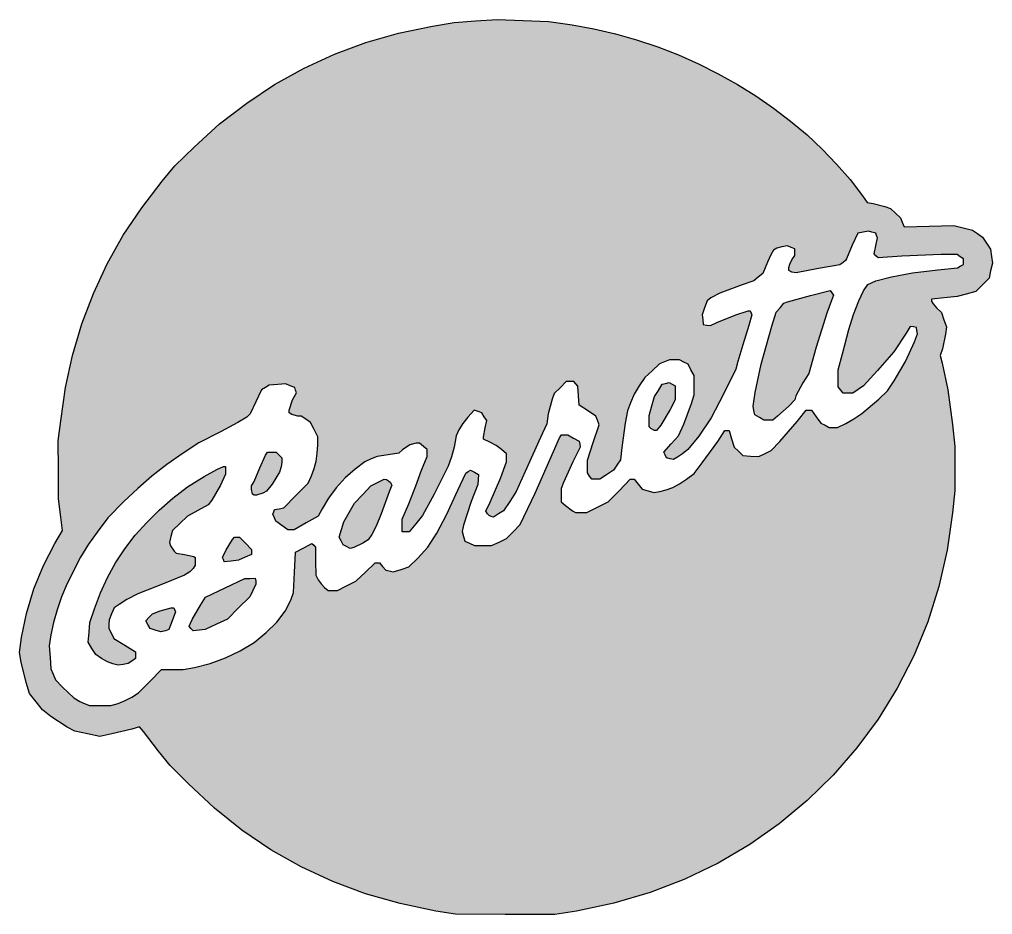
# Model space of a CAD drawing. Header units: inches. Extents: x 0.29 to 5.75, y 0.17 to 2.06.
# Drawn here: x 0.292 to 2.224, y 0.17 to 1.947 of the extents above; entities that cross this region are included whole.
import ezdxf

# ---------------------------------------------------------------- set-up
doc = ezdxf.new("R2010")
doc.units = ezdxf.units.IN
doc.header["$MEASUREMENT"] = 0
doc.layers.add('Vector Picture Geometry', color=6, linetype='Continuous', lineweight=0)

msp = doc.modelspace()

# ---------------------------------------------------------------- hatches: boundary and pattern name
at = {"layer": 'Vector Picture Geometry', "true_color": 0x132449}
h = msp.add_hatch(color=158, dxfattribs=at)
h.dxf.hatch_style = 1
h.paths.add_polyline_path([(0.4881, 0.589), (0.5022, 0.5947), (0.5154, 0.6017), (0.5285, 0.6102), (0.5516, 0.6332), (0.5742, 0.6563), (0.5958, 0.6563), (0.6174, 0.6563), (0.64, 0.6605), (0.671, 0.668), (0.7016, 0.6793), (0.7308, 0.6934), (0.758, 0.7103), (0.782, 0.7296), (0.8032, 0.7503), (0.8196, 0.7719), (0.8309, 0.7941), (0.8366, 0.8091), (0.8385, 0.8491), (0.8403, 0.889), (0.8568, 0.898), (0.8728, 0.9065), (0.8765, 0.9032), (0.8798, 0.8994), (0.8803, 0.8716), (0.8808, 0.8434), (0.8855, 0.8345), (0.8911, 0.8265), (0.8977, 0.8194), (0.9052, 0.8133), (0.9146, 0.8133), (0.9236, 0.8133), (0.9419, 0.8223), (0.9598, 0.8317), (0.9791, 0.8495), (0.9983, 0.8679), (1.0026, 0.8679), (1.0068, 0.8679), (1.0129, 0.8608), (1.0195, 0.8538), (1.0266, 0.8524), (1.0341, 0.8505), (1.0501, 0.8552), (1.0656, 0.8599), (1.0835, 0.8773), (1.1028, 0.8994), (1.1211, 0.9271), (1.1404, 0.9634), (1.1629, 1.0123), (1.1785, 1.0461), (1.1832, 1.0494), (1.1879, 1.0522), (1.1959, 1.048), (1.2034, 1.0433), (1.2029, 1.0334), (1.2025, 1.0236), (1.1893, 0.9902), (1.1738, 0.9431), (1.1714, 0.93), (1.1738, 0.9206), (1.1766, 0.9112), (1.186, 0.9069), (1.1959, 0.9022), (1.2128, 0.9022), (1.2293, 0.9022), (1.2443, 0.9093), (1.2594, 0.9163), (1.273, 0.9304), (1.2866, 0.9441), (1.3158, 1.0066), (1.3525, 1.0894), (1.3647, 1.1162), (1.3685, 1.1223), (1.3746, 1.1223), (1.3807, 1.1223), (1.3924, 1.1157), (1.4037, 1.1096), (1.4047, 1.1035), (1.4056, 1.0979), (1.391, 1.0687), (1.3722, 1.0273), (1.368, 1.016), (1.368, 1.0024), (1.368, 0.9892), (1.376, 0.9817), (1.3901, 0.9713), (1.3962, 0.9681), (1.4075, 0.9681), (1.4188, 0.9681), (1.4399, 0.9784), (1.4611, 0.9892), (1.4827, 1.0113), (1.5044, 1.0339), (1.5086, 1.0339), (1.5124, 1.0339), (1.5204, 1.024), (1.5284, 1.0141), (1.5401, 1.0109), (1.5519, 1.0076), (1.5636, 1.0094), (1.5763, 1.0127), (1.5895, 1.0179), (1.6027, 1.025), (1.6163, 1.0339), (1.6314, 1.0457), (1.6478, 1.0663), (1.6784, 1.1087), (1.6925, 1.1308), (1.6972, 1.1308), (1.7014, 1.1308), (1.7061, 1.1143), (1.7108, 1.0979), (1.7198, 1.0899), (1.7282, 1.0814), (1.7437, 1.08), (1.7597, 1.079), (1.7724, 1.0852), (1.7847, 1.0913), (1.8016, 1.1087), (1.8364, 1.1486), (1.8543, 1.1712), (1.8594, 1.1712), (1.8646, 1.1712), (1.874, 1.1581), (1.8834, 1.1454), (1.8914, 1.1411), (1.8999, 1.1369), (1.9079, 1.1369), (1.9159, 1.1369), (1.9328, 1.1449), (1.9488, 1.1538), (1.9648, 1.1646), (1.9982, 1.1933), (2.0151, 1.2098), (2.0287, 1.2295), (2.0513, 1.2681), (2.0692, 1.3071), (2.0748, 1.3227), (2.0739, 1.3292), (2.0729, 1.3353), (2.0668, 1.3363), (2.0602, 1.3372), (2.0523, 1.3241), (2.0283, 1.2869), (1.9958, 1.2498), (1.9676, 1.2192), (1.9573, 1.2121), (1.9464, 1.2051), (1.937, 1.2046), (1.9276, 1.2046), (1.9225, 1.2107), (1.9173, 1.2173), (1.9173, 1.2342), (1.9173, 1.2512), (1.9262, 1.2831), (1.9389, 1.3311), (1.9479, 1.3612), (1.9582, 1.388), (1.9676, 1.4082), (1.9761, 1.4205), (1.9925, 1.428), (2.0231, 1.436), (2.065, 1.4435), (2.1153, 1.4496), (2.1543, 1.4539), (2.1599, 1.4572), (2.1661, 1.46), (2.1661, 1.4656), (2.1661, 1.4713), (2.1595, 1.4755), (2.1534, 1.4802), (2.1219, 1.4802), (2.0438, 1.4769), (1.9968, 1.4736), (1.9925, 1.4774), (1.9888, 1.4816), (1.9921, 1.4976), (1.9954, 1.5131), (1.9935, 1.5178), (1.9921, 1.5225), (1.9845, 1.5244), (1.9775, 1.5263), (1.9671, 1.5244), (1.9568, 1.5225), (1.9455, 1.4985), (1.9342, 1.4717), (1.9323, 1.4684), (1.9276, 1.4642), (1.9206, 1.4595), (1.8782, 1.4525), (1.834, 1.444), (1.8256, 1.4454), (1.8199, 1.4487), (1.8199, 1.4543), (1.8218, 1.4609), (1.8256, 1.4694), (1.8312, 1.4783), (1.8312, 1.4849), (1.8312, 1.4915), (1.8242, 1.4943), (1.8166, 1.4971), (1.8054, 1.4952), (1.7959, 1.4929), (1.7894, 1.4887), (1.7837, 1.4797), (1.7771, 1.4647), (1.7677, 1.4426), (1.7588, 1.4355), (1.7499, 1.428), (1.7268, 1.42), (1.6826, 1.4035), (1.6647, 1.3941), (1.6572, 1.3885), (1.6525, 1.3744), (1.6478, 1.3603), (1.6488, 1.3509), (1.6497, 1.3415), (1.6567, 1.3401), (1.6638, 1.3391), (1.6765, 1.3452), (1.7146, 1.3607), (1.7386, 1.3683), (1.7428, 1.3683), (1.7447, 1.364), (1.7461, 1.3603), (1.74, 1.3391), (1.7282, 1.301), (1.7184, 1.2681), (1.7141, 1.2526), (1.6897, 1.2032), (1.6652, 1.1562), (1.6412, 1.1195), (1.6191, 1.0932), (1.6088, 1.0842), (1.5989, 1.0776), (1.5904, 1.0734), (1.5839, 1.0748), (1.5768, 1.0767), (1.574, 1.0823), (1.5712, 1.088), (1.5857, 1.1044), (1.6008, 1.1204), (1.6111, 1.1435), (1.6266, 1.1844), (1.6314, 1.2018), (1.6314, 1.2211), (1.6314, 1.2399), (1.6252, 1.2512), (1.6196, 1.2625), (1.6111, 1.2667), (1.6027, 1.2709), (1.5928, 1.2709), (1.5824, 1.2709), (1.5726, 1.2672), (1.5627, 1.2629), (1.5481, 1.2493), (1.534, 1.2361), (1.5227, 1.2192), (1.5128, 1.2027), (1.5053, 1.1858), (1.4992, 1.1698), (1.495, 1.1454), (1.4884, 1.0969), (1.4856, 1.0729), (1.4785, 1.0621), (1.4715, 1.0518), (1.4578, 1.0428), (1.4442, 1.0339), (1.4362, 1.0339), (1.4287, 1.0339), (1.424, 1.04), (1.4197, 1.0466), (1.4197, 1.0593), (1.4197, 1.072), (1.4315, 1.1068), (1.4432, 1.1421), (1.4395, 1.151), (1.4362, 1.1595), (1.4197, 1.1703), (1.4037, 1.1811), (1.4023, 1.1999), (1.4009, 1.2187), (1.3971, 1.2234), (1.3929, 1.2281), (1.3854, 1.2281), (1.3779, 1.2281), (1.3661, 1.2159), (1.3539, 1.2041), (1.3497, 1.1933), (1.3421, 1.1637), (1.3393, 1.1439), (1.3266, 1.1167), (1.2965, 1.0494), (1.2786, 1.0094), (1.2659, 0.9902), (1.2532, 0.9713), (1.2434, 0.9652), (1.2335, 0.9591), (1.2288, 0.9601), (1.2246, 0.9619), (1.2213, 0.9657), (1.218, 0.9709), (1.2269, 0.9888), (1.2476, 1.0377), (1.2594, 1.0687), (1.2594, 1.0767), (1.2594, 1.0847), (1.2495, 1.0932), (1.2387, 1.1011), (1.2264, 1.1077), (1.2137, 1.1134), (1.2137, 1.1176), (1.217, 1.1364), (1.2203, 1.1505), (1.2151, 1.1581), (1.2104, 1.1656), (1.2029, 1.1684), (1.1949, 1.1712), (1.1827, 1.1576), (1.1724, 1.1444), (1.1648, 1.1322), (1.1592, 1.1204), (1.155, 1.0979), (1.1502, 1.0786), (1.1437, 1.0598), (1.1154, 1.0043), (1.0924, 0.9619), (1.0792, 0.9455), (1.0661, 0.9295), (1.059, 0.9295), (1.052, 0.9295), (1.052, 0.9422), (1.0524, 0.9549), (1.0656, 0.9855), (1.0792, 1.0207), (1.0905, 1.0522), (1.1018, 1.079), (1.1018, 1.0861), (1.1018, 1.0932), (1.0943, 1.0993), (1.0868, 1.1054), (1.0802, 1.1054), (1.0675, 1.1021), (1.0529, 1.0922), (1.0454, 1.0861), (1.0242, 1.0828), (1.0026, 1.0795), (0.9904, 1.0743), (0.9777, 1.0687), (0.9588, 1.0541), (0.9391, 1.0367), (0.9212, 1.017), (0.9057, 0.9963), (0.893, 0.9751), (0.8855, 0.961), (0.8615, 0.9474), (0.8375, 0.9337), (0.8314, 0.9337), (0.8253, 0.9337), (0.8135, 0.9422), (0.8013, 0.9511), (0.7985, 0.9577), (0.7952, 0.9648), (0.7971, 0.9695), (0.7985, 0.9737), (0.8079, 0.9756), (0.8173, 0.9775), (0.8413, 1.0019), (0.8653, 1.0264), (0.8723, 1.041), (0.8775, 1.0551), (0.8812, 1.0701), (0.8836, 1.0856), (0.8845, 1.1021), (0.8845, 1.1185), (0.8775, 1.1327), (0.8704, 1.1468), (0.861, 1.1533), (0.8516, 1.1595), (0.845, 1.1595), (0.8328, 1.1628), (0.8276, 1.1656), (0.8276, 1.1712), (0.8347, 1.1914), (0.8422, 1.2056), (0.8403, 1.2107), (0.8389, 1.2164), (0.83, 1.2197), (0.8215, 1.2234), (0.8051, 1.222), (0.7881, 1.2206), (0.7806, 1.2159), (0.7731, 1.2112), (0.7618, 1.1877), (0.7505, 1.1637), (0.7439, 1.1576), (0.7261, 1.1468), (0.6931, 1.1289), (0.6485, 1.1063), (0.6174, 1.0856), (0.585, 1.0631), (0.5553, 1.04), (0.5271, 1.016), (0.4998, 0.9897), (0.4679, 0.9577), (0.4467, 0.929), (0.4298, 0.905), (0.4138, 0.8796), (0.387, 0.827), (0.3762, 0.8006), (0.3672, 0.7748), (0.3602, 0.7494), (0.355, 0.7249), (0.3517, 0.7033), (0.3536, 0.6802), (0.355, 0.6577), (0.3592, 0.6469), (0.3639, 0.636), (0.3776, 0.6215), (0.4006, 0.6003), (0.4124, 0.5932), (0.4227, 0.5881), (0.4312, 0.5852), (0.4528, 0.5848), (0.474, 0.5848)], flags=16)
h.paths.add_polyline_path([(1.1192, 0.177), (1.0482, 0.1916), (0.9795, 0.2109), (0.9142, 0.2354), (0.8516, 0.2645), (0.7914, 0.2984), (0.734, 0.3374), (0.6795, 0.3811), (0.6273, 0.4301), (0.5916, 0.4658), (0.5685, 0.4945), (0.5384, 0.533), (0.5309, 0.5429), (0.5154, 0.5382), (0.4759, 0.5288), (0.4519, 0.5236), (0.4274, 0.5288), (0.4025, 0.534), (0.387, 0.542), (0.355, 0.5631), (0.3385, 0.5763), (0.3254, 0.5923), (0.3127, 0.6088), (0.3056, 0.6304), (0.2957, 0.6708), (0.2925, 0.6901), (0.2967, 0.7197), (0.3066, 0.7677), (0.3211, 0.8162), (0.34, 0.8627), (0.3625, 0.9065), (0.3776, 0.9323), (0.3738, 0.9638), (0.37, 0.9953), (0.37, 1.0527), (0.3696, 1.1106), (0.3743, 1.1501), (0.3837, 1.2159), (0.3978, 1.2799), (0.4161, 1.3424), (0.4392, 1.4026), (0.4665, 1.4614), (0.4984, 1.5183), (0.5351, 1.5728), (0.576, 1.626), (0.601, 1.6561), (0.6391, 1.6932), (0.6898, 1.7393), (0.7435, 1.7807), (0.7989, 1.8179), (0.8573, 1.8503), (0.9175, 1.8781), (0.98, 1.9011), (1.0449, 1.9194), (1.1122, 1.9336), (1.155, 1.9406), (1.1977, 1.9439), (1.2405, 1.9467), (1.2923, 1.9448), (1.3435, 1.943), (1.3896, 1.9359), (1.4324, 1.9284), (1.4752, 1.9185), (1.5175, 1.9063), (1.5594, 1.8922), (1.6003, 1.8766), (1.6403, 1.8588), (1.6793, 1.839), (1.7174, 1.8179), (1.7541, 1.7953), (1.7894, 1.7708), (1.8232, 1.745), (1.8557, 1.7177), (1.8858, 1.6895), (1.9145, 1.6598), (1.9413, 1.6288), (1.9657, 1.5968), (1.9751, 1.5832), (1.9869, 1.5813), (2.0099, 1.5752), (2.0217, 1.5714), (2.0311, 1.562), (2.041, 1.5531), (2.0447, 1.5442), (2.0485, 1.5348), (2.0979, 1.5366), (2.1473, 1.538), (2.1656, 1.5329), (2.1839, 1.5282), (2.1938, 1.5216), (2.2042, 1.5145), (2.2122, 1.5028), (2.2201, 1.4905), (2.222, 1.4764), (2.2239, 1.4628), (2.2201, 1.4477), (2.2169, 1.4332), (2.2037, 1.42), (2.1905, 1.4068), (2.1717, 1.4017), (2.1534, 1.3965), (2.1346, 1.3951), (2.1096, 1.3923), (2.103, 1.3913), (2.103, 1.3876), (2.1059, 1.3824), (2.1129, 1.3744), (2.1228, 1.365), (2.1275, 1.3504), (2.1327, 1.3363), (2.1308, 1.3217), (2.1247, 1.293), (2.12, 1.2794), (2.1242, 1.2643), (2.1355, 1.2112), (2.1444, 1.1425), (2.1491, 1.0988), (2.1491, 1.0551), (2.1491, 1.0118), (2.1444, 0.9676), (2.1341, 0.8933), (2.1176, 0.8209), (2.0955, 0.7508), (2.0678, 0.6835), (2.0349, 0.6191), (1.9972, 0.558), (1.9544, 0.5006), (1.9074, 0.4465), (1.8561, 0.3962), (1.8007, 0.3501), (1.7419, 0.3087), (1.6793, 0.272), (1.613, 0.2401), (1.5443, 0.2137), (1.4724, 0.1926), (1.3981, 0.177), (1.3553, 0.17), (1.2565, 0.17), (1.1578, 0.1705)])
h.paths.add_polyline_path([(1.7611, 1.1566), (1.7522, 1.1618), (1.7503, 1.1708), (1.7485, 1.1792), (1.7527, 1.206), (1.7649, 1.2625), (1.7861, 1.3377), (1.7945, 1.3654), (1.8021, 1.3744), (1.8096, 1.3833), (1.8166, 1.3861), (1.8627, 1.3988), (1.9013, 1.4087), (1.9046, 1.404), (1.9083, 1.3993), (1.9041, 1.389), (1.8947, 1.3636), (1.874, 1.2963), (1.8594, 1.2441), (1.8472, 1.2253), (1.8336, 1.1994), (1.8317, 1.1919), (1.8195, 1.1792), (1.7974, 1.159), (1.788, 1.151), (1.779, 1.151), (1.7701, 1.151)], flags=0)
h = msp.add_hatch(color=158, dxfattribs=at)
h.dxf.hatch_style = 1
h.paths.add_polyline_path([(0.4777, 0.6675), (0.4669, 0.6718), (0.4556, 0.6779), (0.4439, 0.6859), (0.4364, 0.6981), (0.4288, 0.7108), (0.4307, 0.7306), (0.4321, 0.7498), (0.4411, 0.7767), (0.4533, 0.8086), (0.4674, 0.8392), (0.4834, 0.8684), (0.5017, 0.8961), (0.5224, 0.9229), (0.545, 0.9483), (0.5699, 0.9728), (0.5972, 0.9963), (0.6259, 1.0193), (0.6593, 1.0395), (0.6842, 1.0536), (0.6974, 1.0593), (0.7016, 1.0593), (0.7016, 1.0513), (0.7016, 1.0438), (0.6917, 1.0226), (0.6743, 0.9925), (0.6673, 0.9831), (0.6466, 0.9718), (0.6259, 0.961), (0.6108, 0.9464), (0.5963, 0.9323), (0.593, 0.9201), (0.5901, 0.9083), (0.5925, 0.9017), (0.5995, 0.8914), (0.6038, 0.8876), (0.6198, 0.8848), (0.6386, 0.8806), (0.6414, 0.8787), (0.6414, 0.8712), (0.6414, 0.8632), (0.6372, 0.8571), (0.6306, 0.85), (0.6198, 0.8434), (0.5798, 0.8274), (0.5271, 0.8063), (0.5055, 0.7955), (0.4904, 0.7856), (0.4806, 0.7785), (0.4754, 0.7668), (0.4702, 0.755), (0.4697, 0.7461), (0.4697, 0.7376), (0.4749, 0.7277), (0.4801, 0.7179), (0.5013, 0.7047), (0.5229, 0.6915), (0.5229, 0.6849), (0.5229, 0.6784), (0.5158, 0.6732), (0.5083, 0.668), (0.4984, 0.6666), (0.4886, 0.6652)])
h.paths.add_polyline_path([(1.7611, 1.1566), (1.7522, 1.1618), (1.7503, 1.1708), (1.7485, 1.1792), (1.7527, 1.206), (1.7649, 1.2625), (1.7861, 1.3377), (1.7945, 1.3654), (1.8021, 1.3744), (1.8096, 1.3833), (1.8166, 1.3861), (1.8627, 1.3988), (1.9013, 1.4087), (1.9046, 1.404), (1.9083, 1.3993), (1.9041, 1.389), (1.8947, 1.3636), (1.874, 1.2963), (1.8594, 1.2441), (1.8472, 1.2253), (1.8336, 1.1994), (1.8317, 1.1919), (1.8195, 1.1792), (1.7974, 1.159), (1.788, 1.151), (1.779, 1.151), (1.7701, 1.151)])
h = msp.add_hatch(color=158, dxfattribs=at)
h.dxf.hatch_style = 1
h.paths.add_polyline_path([(0.6329, 0.7376), (0.6292, 0.7423), (0.6353, 0.7555), (0.6517, 0.7842), (0.6616, 0.7997), (0.7007, 0.8185), (0.7397, 0.8373), (0.75, 0.8373), (0.7604, 0.8378), (0.7613, 0.8317), (0.7618, 0.8256), (0.7557, 0.8129), (0.7496, 0.8006), (0.7275, 0.7785), (0.7054, 0.7564), (0.6833, 0.7461), (0.6612, 0.7357), (0.6494, 0.7343), (0.6372, 0.7329)])
h.paths.add_polyline_path([(0.6974, 0.8745), (0.6955, 0.8787), (0.703, 0.8942), (0.7152, 0.9144), (0.7195, 0.9191), (0.7242, 0.9191), (0.7289, 0.9191), (0.7411, 0.9069), (0.7529, 0.8947), (0.7529, 0.8895), (0.7529, 0.8848), (0.7402, 0.8792), (0.7275, 0.8731), (0.7129, 0.8716), (0.6988, 0.8698)])
h.paths.add_polyline_path([(0.7552, 1.0043), (0.7529, 1.0137), (0.7529, 1.0207), (0.7585, 1.0297), (0.7698, 1.0565), (0.7806, 1.0819), (0.7848, 1.088), (0.7933, 1.088), (0.8018, 1.088), (0.8074, 1.0823), (0.8131, 1.0767), (0.8131, 1.0678), (0.8121, 1.0584), (0.8084, 1.048), (0.7938, 1.0245), (0.783, 1.0104), (0.7754, 1.0062), (0.7632, 1.0024), (0.7585, 1.0024)])
h.paths.add_polyline_path([(0.5615, 0.7343), (0.5516, 0.7376), (0.5473, 0.7456), (0.5431, 0.7531), (0.5497, 0.7602), (0.5563, 0.7672), (0.5718, 0.7729), (0.5934, 0.779), (0.5986, 0.779), (0.6005, 0.7752), (0.6019, 0.771), (0.5953, 0.7531), (0.5892, 0.7357), (0.5821, 0.7329), (0.5732, 0.731)])
h.paths.add_polyline_path([(0.9419, 0.9003), (0.9349, 0.9036), (0.9311, 0.9116), (0.9273, 0.9191), (0.9316, 0.9342), (0.9363, 0.9497), (0.9471, 0.9681), (0.9574, 0.9864), (0.9739, 1.0038), (0.9899, 1.0212), (1.0031, 1.0278), (1.0162, 1.0344), (1.0209, 1.0334), (1.0252, 1.0311), (1.0289, 1.0273), (1.0317, 1.0226), (1.0266, 1.009), (1.0101, 0.9652), (1.0002, 0.9408), (0.9918, 0.9243), (0.9847, 0.9135), (0.9739, 0.9069), (0.956, 0.8985), (0.949, 0.8966)])
h.paths.add_polyline_path([(1.5458, 1.1345), (1.5425, 1.1378), (1.5425, 1.1496), (1.5425, 1.1609), (1.5476, 1.1797), (1.5528, 1.198), (1.5608, 1.2103), (1.5683, 1.2225), (1.5749, 1.2244), (1.582, 1.2258), (1.5881, 1.2225), (1.5942, 1.2197), (1.5942, 1.2056), (1.5942, 1.1919), (1.5843, 1.1722), (1.5655, 1.1416), (1.5566, 1.1308), (1.5528, 1.1308)])

# ---------------------------------------------------------------- linework, layer by layer
at = {"layer": 'Vector Picture Geometry', "lineweight": 25}
for points in [[(1.1192, 0.177), (1.0482, 0.1916), (0.9795, 0.2109), (0.9142, 0.2354), (0.8516, 0.2645), (0.7914, 0.2984), (0.734, 0.3374), (0.6795, 0.3811), (0.6273, 0.4301), (0.5916, 0.4658), (0.5685, 0.4945), (0.5384, 0.533), (0.5309, 0.5429), (0.5154, 0.5382), (0.4759, 0.5288), (0.4519, 0.5236), (0.4274, 0.5288), (0.4025, 0.534), (0.387, 0.542), (0.355, 0.5631), (0.3385, 0.5763), (0.3254, 0.5923), (0.3127, 0.6088), (0.3056, 0.6304), (0.2957, 0.6708), (0.2925, 0.6901), (0.2967, 0.7197), (0.3066, 0.7677), (0.3211, 0.8162), (0.34, 0.8627), (0.3625, 0.9065), (0.3776, 0.9323), (0.3738, 0.9638), (0.37, 0.9953), (0.37, 1.0527), (0.3696, 1.1106), (0.3743, 1.1501), (0.3837, 1.2159), (0.3978, 1.2799), (0.4161, 1.3424), (0.4392, 1.4026), (0.4665, 1.4614), (0.4984, 1.5183), (0.5351, 1.5728), (0.576, 1.626), (0.601, 1.6561), (0.6391, 1.6932), (0.6898, 1.7393), (0.7435, 1.7807), (0.7989, 1.8179), (0.8573, 1.8503), (0.9175, 1.8781), (0.98, 1.9011), (1.0449, 1.9194), (1.1122, 1.9336), (1.155, 1.9406), (1.1977, 1.9439), (1.2405, 1.9467), (1.2923, 1.9448), (1.3435, 1.943), (1.3896, 1.9359), (1.4324, 1.9284), (1.4752, 1.9185), (1.5175, 1.9063), (1.5594, 1.8922), (1.6003, 1.8766), (1.6403, 1.8588), (1.6793, 1.839), (1.7174, 1.8179), (1.7541, 1.7953), (1.7894, 1.7708), (1.8232, 1.745), (1.8557, 1.7177), (1.8858, 1.6895), (1.9145, 1.6598), (1.9413, 1.6288), (1.9657, 1.5968), (1.9751, 1.5832), (1.9869, 1.5813), (2.0099, 1.5752), (2.0217, 1.5714), (2.0311, 1.562), (2.041, 1.5531), (2.0447, 1.5442), (2.0485, 1.5348), (2.0979, 1.5366), (2.1473, 1.538), (2.1656, 1.5329), (2.1839, 1.5282), (2.1938, 1.5216), (2.2042, 1.5145), (2.2122, 1.5028), (2.2201, 1.4905), (2.222, 1.4764), (2.2239, 1.4628), (2.2201, 1.4477), (2.2169, 1.4332), (2.2037, 1.42), (2.1905, 1.4068), (2.1717, 1.4017), (2.1534, 1.3965), (2.1346, 1.3951), (2.1096, 1.3923), (2.103, 1.3913), (2.103, 1.3876), (2.1059, 1.3824), (2.1129, 1.3744), (2.1228, 1.365), (2.1275, 1.3504), (2.1327, 1.3363), (2.1308, 1.3217), (2.1247, 1.293), (2.12, 1.2794), (2.1242, 1.2643), (2.1355, 1.2112), (2.1444, 1.1425), (2.1491, 1.0988), (2.1491, 1.0551), (2.1491, 1.0118), (2.1444, 0.9676), (2.1341, 0.8933), (2.1176, 0.8209), (2.0955, 0.7508), (2.0678, 0.6835), (2.0349, 0.6191), (1.9972, 0.558), (1.9544, 0.5006), (1.9074, 0.4465), (1.8561, 0.3962), (1.8007, 0.3501), (1.7419, 0.3087), (1.6793, 0.272), (1.613, 0.2401), (1.5443, 0.2137), (1.4724, 0.1926), (1.3981, 0.177), (1.3553, 0.17), (1.2565, 0.17), (1.1578, 0.1705)], [(0.4881, 0.589), (0.5022, 0.5947), (0.5154, 0.6017), (0.5285, 0.6102), (0.5516, 0.6332), (0.5742, 0.6563), (0.5958, 0.6563), (0.6174, 0.6563), (0.64, 0.6605), (0.671, 0.668), (0.7016, 0.6793), (0.7308, 0.6934), (0.758, 0.7103), (0.782, 0.7296), (0.8032, 0.7503), (0.8196, 0.7719), (0.8309, 0.7941), (0.8366, 0.8091), (0.8385, 0.8491), (0.8403, 0.889), (0.8568, 0.898), (0.8728, 0.9065), (0.8765, 0.9032), (0.8798, 0.8994), (0.8803, 0.8716), (0.8808, 0.8434), (0.8855, 0.8345), (0.8911, 0.8265), (0.8977, 0.8194), (0.9052, 0.8133), (0.9146, 0.8133), (0.9236, 0.8133), (0.9419, 0.8223), (0.9598, 0.8317), (0.9791, 0.8495), (0.9983, 0.8679), (1.0026, 0.8679), (1.0068, 0.8679), (1.0129, 0.8608), (1.0195, 0.8538), (1.0266, 0.8524), (1.0341, 0.8505), (1.0501, 0.8552), (1.0656, 0.8599), (1.0835, 0.8773), (1.1028, 0.8994), (1.1211, 0.9271), (1.1404, 0.9634), (1.1629, 1.0123), (1.1785, 1.0461), (1.1832, 1.0494), (1.1879, 1.0522), (1.1959, 1.048), (1.2034, 1.0433), (1.2029, 1.0334), (1.2025, 1.0236), (1.1893, 0.9902), (1.1738, 0.9431), (1.1714, 0.93), (1.1738, 0.9206), (1.1766, 0.9112), (1.186, 0.9069), (1.1959, 0.9022), (1.2128, 0.9022), (1.2293, 0.9022), (1.2443, 0.9093), (1.2594, 0.9163), (1.273, 0.9304), (1.2866, 0.9441), (1.3158, 1.0066), (1.3525, 1.0894), (1.3647, 1.1162), (1.3685, 1.1223), (1.3746, 1.1223), (1.3807, 1.1223), (1.3924, 1.1157), (1.4037, 1.1096), (1.4047, 1.1035), (1.4056, 1.0979), (1.391, 1.0687), (1.3722, 1.0273), (1.368, 1.016), (1.368, 1.0024), (1.368, 0.9892), (1.376, 0.9817), (1.3901, 0.9713), (1.3962, 0.9681), (1.4075, 0.9681), (1.4188, 0.9681), (1.4399, 0.9784), (1.4611, 0.9892), (1.4827, 1.0113), (1.5044, 1.0339), (1.5086, 1.0339), (1.5124, 1.0339), (1.5204, 1.024), (1.5284, 1.0141), (1.5401, 1.0109), (1.5519, 1.0076), (1.5636, 1.0094), (1.5763, 1.0127), (1.5895, 1.0179), (1.6027, 1.025), (1.6163, 1.0339), (1.6314, 1.0457), (1.6478, 1.0663), (1.6784, 1.1087), (1.6925, 1.1308), (1.6972, 1.1308), (1.7014, 1.1308), (1.7061, 1.1143), (1.7108, 1.0979), (1.7198, 1.0899), (1.7282, 1.0814), (1.7437, 1.08), (1.7597, 1.079), (1.7724, 1.0852), (1.7847, 1.0913), (1.8016, 1.1087), (1.8364, 1.1486), (1.8543, 1.1712), (1.8594, 1.1712), (1.8646, 1.1712), (1.874, 1.1581), (1.8834, 1.1454), (1.8914, 1.1411), (1.8999, 1.1369), (1.9079, 1.1369), (1.9159, 1.1369), (1.9328, 1.1449), (1.9488, 1.1538), (1.9648, 1.1646), (1.9982, 1.1933), (2.0151, 1.2098), (2.0287, 1.2295), (2.0513, 1.2681), (2.0692, 1.3071), (2.0748, 1.3227), (2.0739, 1.3292), (2.0729, 1.3353), (2.0668, 1.3363), (2.0602, 1.3372), (2.0523, 1.3241), (2.0283, 1.2869), (1.9958, 1.2498), (1.9676, 1.2192), (1.9573, 1.2121), (1.9464, 1.2051), (1.937, 1.2046), (1.9276, 1.2046), (1.9225, 1.2107), (1.9173, 1.2173), (1.9173, 1.2342), (1.9173, 1.2512), (1.9262, 1.2831), (1.9389, 1.3311), (1.9479, 1.3612), (1.9582, 1.388), (1.9676, 1.4082), (1.9761, 1.4205), (1.9925, 1.428), (2.0231, 1.436), (2.065, 1.4435), (2.1153, 1.4496), (2.1543, 1.4539), (2.1599, 1.4572), (2.1661, 1.46), (2.1661, 1.4656), (2.1661, 1.4713), (2.1595, 1.4755), (2.1534, 1.4802), (2.1219, 1.4802), (2.0438, 1.4769), (1.9968, 1.4736), (1.9925, 1.4774), (1.9888, 1.4816), (1.9921, 1.4976), (1.9954, 1.5131), (1.9935, 1.5178), (1.9921, 1.5225), (1.9845, 1.5244), (1.9775, 1.5263), (1.9671, 1.5244), (1.9568, 1.5225), (1.9455, 1.4985), (1.9342, 1.4717), (1.9323, 1.4684), (1.9276, 1.4642), (1.9206, 1.4595), (1.8782, 1.4525), (1.834, 1.444), (1.8256, 1.4454), (1.8199, 1.4487), (1.8199, 1.4543), (1.8218, 1.4609), (1.8256, 1.4694), (1.8312, 1.4783), (1.8312, 1.4849), (1.8312, 1.4915), (1.8242, 1.4943), (1.8166, 1.4971), (1.8054, 1.4952), (1.7959, 1.4929), (1.7894, 1.4887), (1.7837, 1.4797), (1.7771, 1.4647), (1.7677, 1.4426), (1.7588, 1.4355), (1.7499, 1.428), (1.7268, 1.42), (1.6826, 1.4035), (1.6647, 1.3941), (1.6572, 1.3885), (1.6525, 1.3744), (1.6478, 1.3603), (1.6488, 1.3509), (1.6497, 1.3415), (1.6567, 1.3401), (1.6638, 1.3391), (1.6765, 1.3452), (1.7146, 1.3607), (1.7386, 1.3683), (1.7428, 1.3683), (1.7447, 1.364), (1.7461, 1.3603), (1.74, 1.3391), (1.7282, 1.301), (1.7184, 1.2681), (1.7141, 1.2526), (1.6897, 1.2032), (1.6652, 1.1562), (1.6412, 1.1195), (1.6191, 1.0932), (1.6088, 1.0842), (1.5989, 1.0776), (1.5904, 1.0734), (1.5839, 1.0748), (1.5768, 1.0767), (1.574, 1.0823), (1.5712, 1.088), (1.5857, 1.1044), (1.6008, 1.1204), (1.6111, 1.1435), (1.6266, 1.1844), (1.6314, 1.2018), (1.6314, 1.2211), (1.6314, 1.2399), (1.6252, 1.2512), (1.6196, 1.2625), (1.6111, 1.2667), (1.6027, 1.2709), (1.5928, 1.2709), (1.5824, 1.2709), (1.5726, 1.2672), (1.5627, 1.2629), (1.5481, 1.2493), (1.534, 1.2361), (1.5227, 1.2192), (1.5128, 1.2027), (1.5053, 1.1858), (1.4992, 1.1698), (1.495, 1.1454), (1.4884, 1.0969), (1.4856, 1.0729), (1.4785, 1.0621), (1.4715, 1.0518), (1.4578, 1.0428), (1.4442, 1.0339), (1.4362, 1.0339), (1.4287, 1.0339), (1.424, 1.04), (1.4197, 1.0466), (1.4197, 1.0593), (1.4197, 1.072), (1.4315, 1.1068), (1.4432, 1.1421), (1.4395, 1.151), (1.4362, 1.1595), (1.4197, 1.1703), (1.4037, 1.1811), (1.4023, 1.1999), (1.4009, 1.2187), (1.3971, 1.2234), (1.3929, 1.2281), (1.3854, 1.2281), (1.3779, 1.2281), (1.3661, 1.2159), (1.3539, 1.2041), (1.3497, 1.1933), (1.3421, 1.1637), (1.3393, 1.1439), (1.3266, 1.1167), (1.2965, 1.0494), (1.2786, 1.0094), (1.2659, 0.9902), (1.2532, 0.9713), (1.2434, 0.9652), (1.2335, 0.9591), (1.2288, 0.9601), (1.2246, 0.9619), (1.2213, 0.9657), (1.218, 0.9709), (1.2269, 0.9888), (1.2476, 1.0377), (1.2594, 1.0687), (1.2594, 1.0767), (1.2594, 1.0847), (1.2495, 1.0932), (1.2387, 1.1011), (1.2264, 1.1077), (1.2137, 1.1134), (1.2137, 1.1176), (1.217, 1.1364), (1.2203, 1.1505), (1.2151, 1.1581), (1.2104, 1.1656), (1.2029, 1.1684), (1.1949, 1.1712), (1.1827, 1.1576), (1.1724, 1.1444), (1.1648, 1.1322), (1.1592, 1.1204), (1.155, 1.0979), (1.1502, 1.0786), (1.1437, 1.0598), (1.1154, 1.0043), (1.0924, 0.9619), (1.0792, 0.9455), (1.0661, 0.9295), (1.059, 0.9295), (1.052, 0.9295), (1.052, 0.9422), (1.0524, 0.9549), (1.0656, 0.9855), (1.0792, 1.0207), (1.0905, 1.0522), (1.1018, 1.079), (1.1018, 1.0861), (1.1018, 1.0932), (1.0943, 1.0993), (1.0868, 1.1054), (1.0802, 1.1054), (1.0675, 1.1021), (1.0529, 1.0922), (1.0454, 1.0861), (1.0242, 1.0828), (1.0026, 1.0795), (0.9904, 1.0743), (0.9777, 1.0687), (0.9588, 1.0541), (0.9391, 1.0367), (0.9212, 1.017), (0.9057, 0.9963), (0.893, 0.9751), (0.8855, 0.961), (0.8615, 0.9474), (0.8375, 0.9337), (0.8314, 0.9337), (0.8253, 0.9337), (0.8135, 0.9422), (0.8013, 0.9511), (0.7985, 0.9577), (0.7952, 0.9648), (0.7971, 0.9695), (0.7985, 0.9737), (0.8079, 0.9756), (0.8173, 0.9775), (0.8413, 1.0019), (0.8653, 1.0264), (0.8723, 1.041), (0.8775, 1.0551), (0.8812, 1.0701), (0.8836, 1.0856), (0.8845, 1.1021), (0.8845, 1.1185), (0.8775, 1.1327), (0.8704, 1.1468), (0.861, 1.1533), (0.8516, 1.1595), (0.845, 1.1595), (0.8328, 1.1628), (0.8276, 1.1656), (0.8276, 1.1712), (0.8347, 1.1914), (0.8422, 1.2056), (0.8403, 1.2107), (0.8389, 1.2164), (0.83, 1.2197), (0.8215, 1.2234), (0.8051, 1.222), (0.7881, 1.2206), (0.7806, 1.2159), (0.7731, 1.2112), (0.7618, 1.1877), (0.7505, 1.1637), (0.7439, 1.1576), (0.7261, 1.1468), (0.6931, 1.1289), (0.6485, 1.1063), (0.6174, 1.0856), (0.585, 1.0631), (0.5553, 1.04), (0.5271, 1.016), (0.4998, 0.9897), (0.4679, 0.9577), (0.4467, 0.929), (0.4298, 0.905), (0.4138, 0.8796), (0.387, 0.827), (0.3762, 0.8006), (0.3672, 0.7748), (0.3602, 0.7494), (0.355, 0.7249), (0.3517, 0.7033), (0.3536, 0.6802), (0.355, 0.6577), (0.3592, 0.6469), (0.3639, 0.636), (0.3776, 0.6215), (0.4006, 0.6003), (0.4124, 0.5932), (0.4227, 0.5881), (0.4312, 0.5852), (0.4528, 0.5848), (0.474, 0.5848)], [(1.7611, 1.1566), (1.7522, 1.1618), (1.7503, 1.1708), (1.7485, 1.1792), (1.7527, 1.206), (1.7649, 1.2625), (1.7861, 1.3377), (1.7945, 1.3654), (1.8021, 1.3744), (1.8096, 1.3833), (1.8166, 1.3861), (1.8627, 1.3988), (1.9013, 1.4087), (1.9046, 1.404), (1.9083, 1.3993), (1.9041, 1.389), (1.8947, 1.3636), (1.874, 1.2963), (1.8594, 1.2441), (1.8472, 1.2253), (1.8336, 1.1994), (1.8317, 1.1919), (1.8195, 1.1792), (1.7974, 1.159), (1.788, 1.151), (1.779, 1.151), (1.7701, 1.151)], [(1.5458, 1.1345), (1.5425, 1.1378), (1.5425, 1.1496), (1.5425, 1.1609), (1.5476, 1.1797), (1.5528, 1.198), (1.5608, 1.2103), (1.5683, 1.2225), (1.5749, 1.2244), (1.582, 1.2258), (1.5881, 1.2225), (1.5942, 1.2197), (1.5942, 1.2056), (1.5942, 1.1919), (1.5843, 1.1722), (1.5655, 1.1416), (1.5566, 1.1308), (1.5528, 1.1308)], [(0.7552, 1.0043), (0.7529, 1.0137), (0.7529, 1.0207), (0.7585, 1.0297), (0.7698, 1.0565), (0.7806, 1.0819), (0.7848, 1.088), (0.7933, 1.088), (0.8018, 1.088), (0.8074, 1.0823), (0.8131, 1.0767), (0.8131, 1.0678), (0.8121, 1.0584), (0.8084, 1.048), (0.7938, 1.0245), (0.783, 1.0104), (0.7754, 1.0062), (0.7632, 1.0024), (0.7585, 1.0024)], [(0.4777, 0.6675), (0.4669, 0.6718), (0.4556, 0.6779), (0.4439, 0.6859), (0.4364, 0.6981), (0.4288, 0.7108), (0.4307, 0.7306), (0.4321, 0.7498), (0.4411, 0.7767), (0.4533, 0.8086), (0.4674, 0.8392), (0.4834, 0.8684), (0.5017, 0.8961), (0.5224, 0.9229), (0.545, 0.9483), (0.5699, 0.9728), (0.5972, 0.9963), (0.6259, 1.0193), (0.6593, 1.0395), (0.6842, 1.0536), (0.6974, 1.0593), (0.7016, 1.0593), (0.7016, 1.0513), (0.7016, 1.0438), (0.6917, 1.0226), (0.6743, 0.9925), (0.6673, 0.9831), (0.6466, 0.9718), (0.6259, 0.961), (0.6108, 0.9464), (0.5963, 0.9323), (0.593, 0.9201), (0.5901, 0.9083), (0.5925, 0.9017), (0.5995, 0.8914), (0.6038, 0.8876), (0.6198, 0.8848), (0.6386, 0.8806), (0.6414, 0.8787), (0.6414, 0.8712), (0.6414, 0.8632), (0.6372, 0.8571), (0.6306, 0.85), (0.6198, 0.8434), (0.5798, 0.8274), (0.5271, 0.8063), (0.5055, 0.7955), (0.4904, 0.7856), (0.4806, 0.7785), (0.4754, 0.7668), (0.4702, 0.755), (0.4697, 0.7461), (0.4697, 0.7376), (0.4749, 0.7277), (0.4801, 0.7179), (0.5013, 0.7047), (0.5229, 0.6915), (0.5229, 0.6849), (0.5229, 0.6784), (0.5158, 0.6732), (0.5083, 0.668), (0.4984, 0.6666), (0.4886, 0.6652)], [(0.9419, 0.9003), (0.9349, 0.9036), (0.9311, 0.9116), (0.9273, 0.9191), (0.9316, 0.9342), (0.9363, 0.9497), (0.9471, 0.9681), (0.9574, 0.9864), (0.9739, 1.0038), (0.9899, 1.0212), (1.0031, 1.0278), (1.0162, 1.0344), (1.0209, 1.0334), (1.0252, 1.0311), (1.0289, 1.0273), (1.0317, 1.0226), (1.0266, 1.009), (1.0101, 0.9652), (1.0002, 0.9408), (0.9918, 0.9243), (0.9847, 0.9135), (0.9739, 0.9069), (0.956, 0.8985), (0.949, 0.8966)], [(0.6974, 0.8745), (0.6955, 0.8787), (0.703, 0.8942), (0.7152, 0.9144), (0.7195, 0.9191), (0.7242, 0.9191), (0.7289, 0.9191), (0.7411, 0.9069), (0.7529, 0.8947), (0.7529, 0.8895), (0.7529, 0.8848), (0.7402, 0.8792), (0.7275, 0.8731), (0.7129, 0.8716), (0.6988, 0.8698)], [(0.6329, 0.7376), (0.6292, 0.7423), (0.6353, 0.7555), (0.6517, 0.7842), (0.6616, 0.7997), (0.7007, 0.8185), (0.7397, 0.8373), (0.75, 0.8373), (0.7604, 0.8378), (0.7613, 0.8317), (0.7618, 0.8256), (0.7557, 0.8129), (0.7496, 0.8006), (0.7275, 0.7785), (0.7054, 0.7564), (0.6833, 0.7461), (0.6612, 0.7357), (0.6494, 0.7343), (0.6372, 0.7329)], [(0.5615, 0.7343), (0.5516, 0.7376), (0.5473, 0.7456), (0.5431, 0.7531), (0.5497, 0.7602), (0.5563, 0.7672), (0.5718, 0.7729), (0.5934, 0.779), (0.5986, 0.779), (0.6005, 0.7752), (0.6019, 0.771), (0.5953, 0.7531), (0.5892, 0.7357), (0.5821, 0.7329), (0.5732, 0.731)]]:
    msp.add_lwpolyline(points, close=True, dxfattribs=at)

doc.saveas('drawing.dxf')
